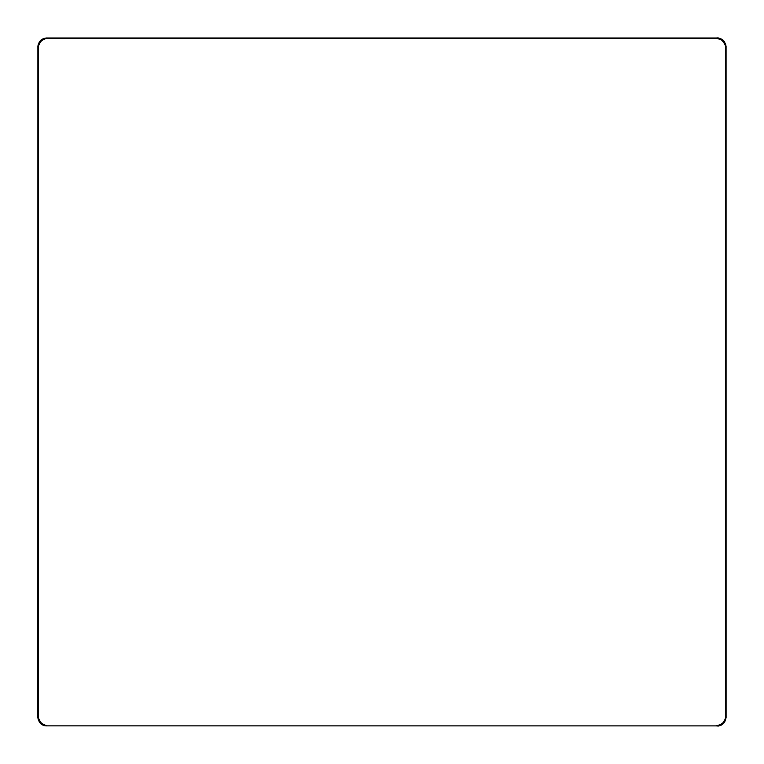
<?xml version="1.0" encoding="UTF-8"?>
<svg xmlns="http://www.w3.org/2000/svg" width="764" height="764" viewBox="0 0 764 764"><rect width="100%" height="100%" fill="white"/><g stroke="black" fill="none" stroke-linecap="round" stroke-linejoin="round"><path stroke-width="1.15" d="M38.2 717.893L38.238 45.229L39.556 42.211L41.542 39.967L44.073 38.611M38.286 718.15L38.295 45.792L38.229 718.771L39.556 721.799L41.562 724.052L44.064 725.389M38.41 45.754L39.021 44.026M724.969 719.974L725.59 718.294M38.439 44.57L41.628 39.919L44.541 38.448M725.399 719.631L722.372 724.062L718.15 725.714C721.636 725.38 724.473 722.687 725.552 719.43M38.534 44.369L41.628 39.929L44.36 38.534M38.611 44.073L39.938 41.562L44.723 38.439M725.38 719.927L724.052 722.438L721.779 724.444L718.762 725.762L45.783 725.695M717.157 725.724L720.548 725.055L724.176 722.152M719.43 725.523L722.238 724.167M44.026 39.021L45.744 38.41M45.945 38.219L718.771 38.238L721.808 39.566L724.033 41.552L725.38 44.073M45.792 38.305L718.198 38.305L722.362 39.929L725.552 44.551M717.167 38.276L722.238 39.833L725.399 44.369M718.198 38.305L722.362 39.929L725.599 44.723M44.026 724.979L45.744 725.59M44.723 725.561L39.957 722.448L38.611 719.927M719.43 38.477L722.238 39.833M44.56 725.561L41.638 724.1L38.439 719.449M44.36 725.466L41.628 724.071L38.534 719.64M724.969 44.026L725.59 45.706M38.429 718.284L39.021 719.974M725.714 46.136L725.8 717.854M725.714 45.821L725.685 718.208L725.685 45.792"/></g></svg>
